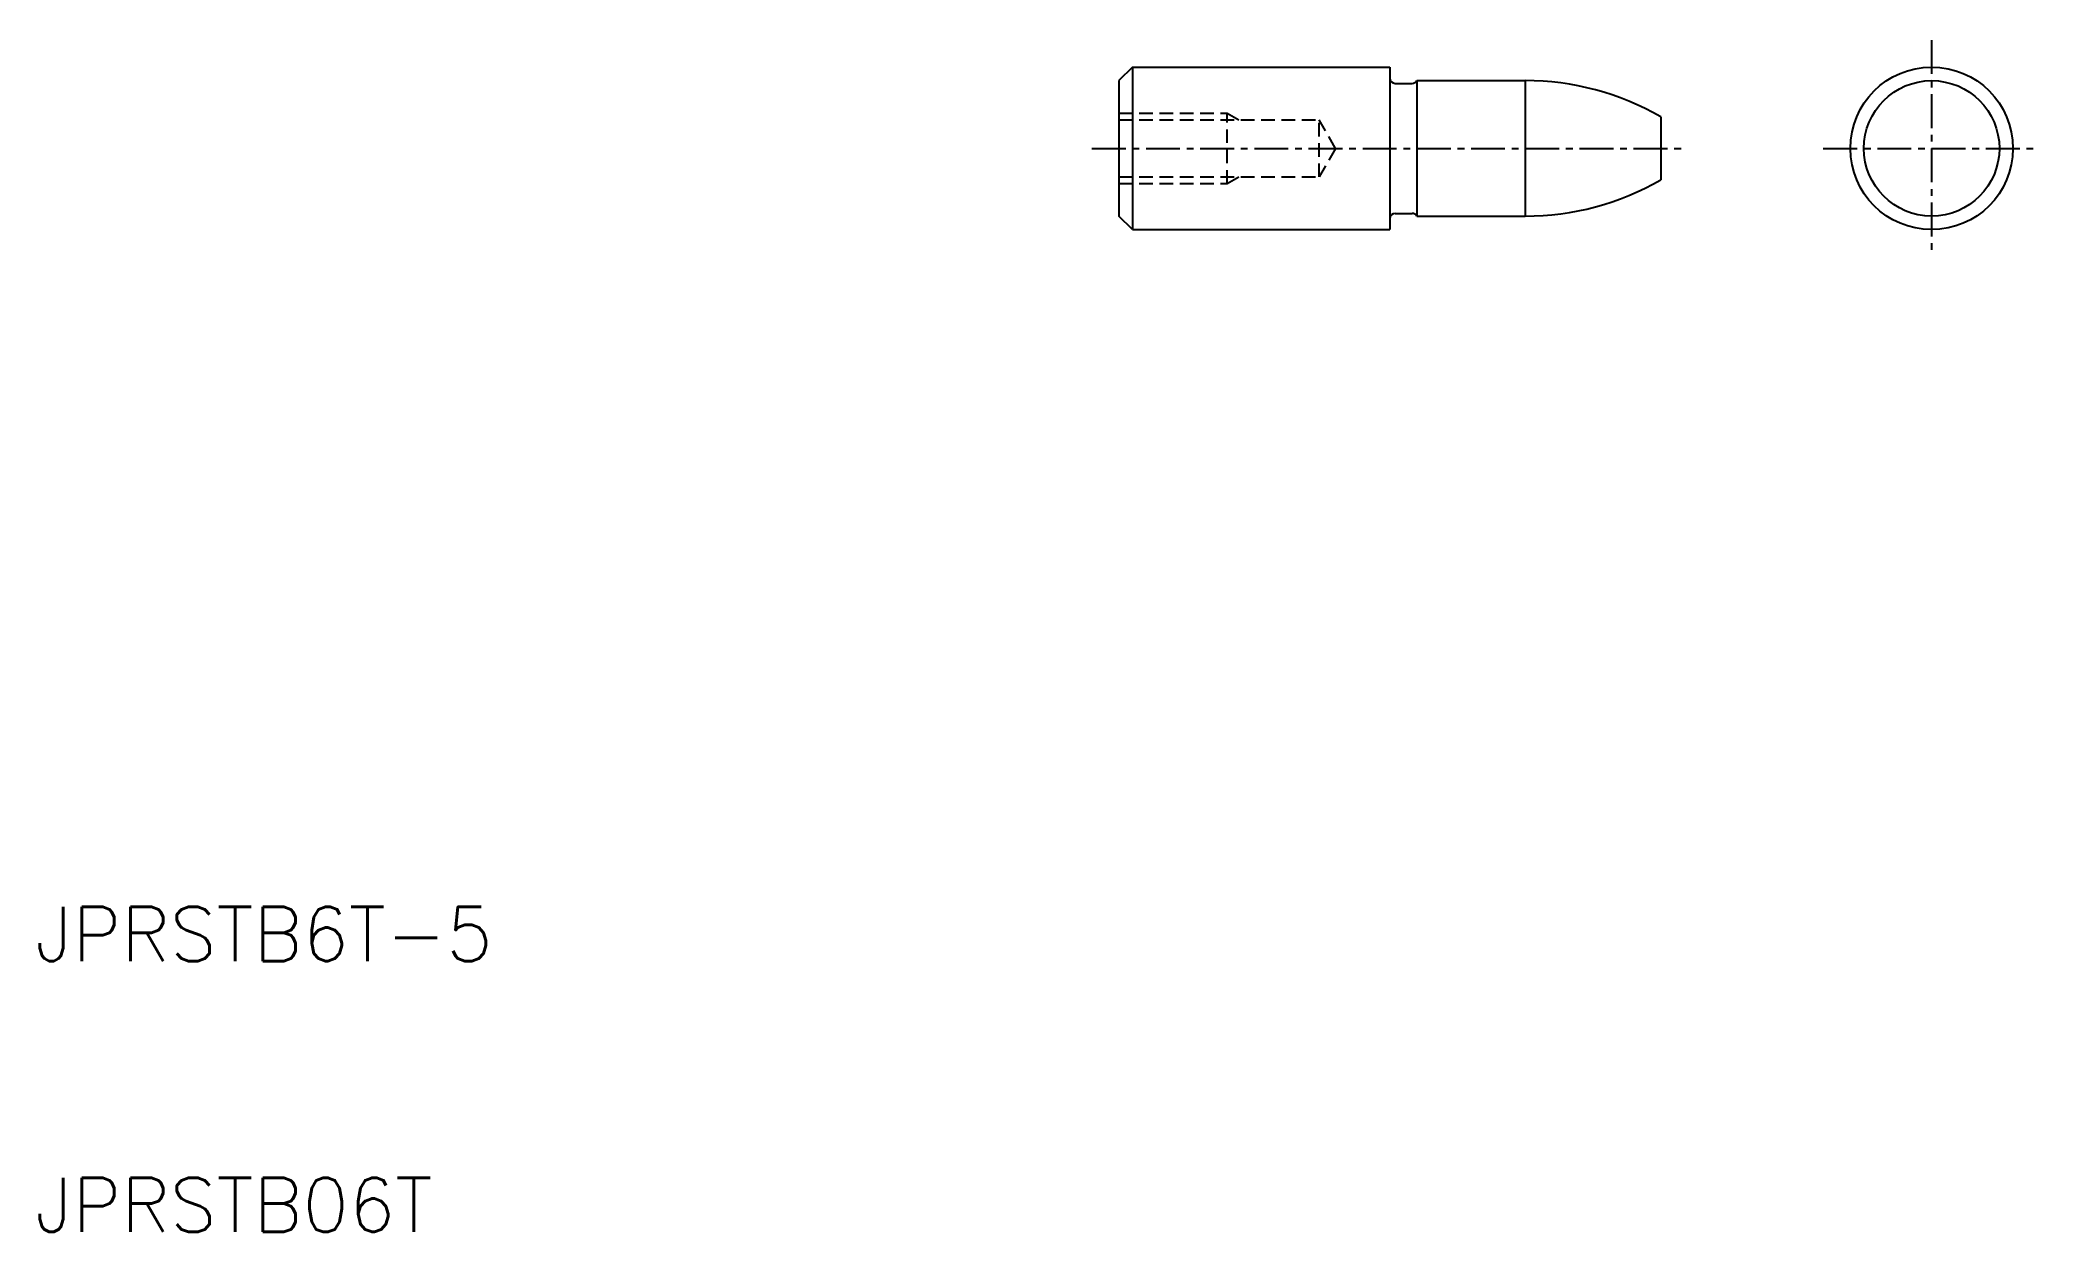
# Model space of a CAD drawing. Extents: x 10.2 to 84, y 10 to 54.
import ezdxf

# ---------------------------------------------------------------- set-up
doc = ezdxf.new("R2010")
doc.units = 0
doc.linetypes.add('CENTER', pattern=[2, 1.25, -0.25, 0.25, -0.25])
doc.linetypes.add('DASHED', pattern=[0.75, 0.5, -0.25])
doc.layers.get('0').update_dxf_attribs({"linetype": 'CONTINUOUS'})
doc.layers.add('CENTER', color=1, linetype='CENTER')
doc.styles.get("Standard").update_dxf_attribs({"font": 'txt.shx'})

msp = doc.modelspace()

# ---------------------------------------------------------------- linework, layer by layer
at = {"color": 7, "linetype": 'CONTINUOUS'}
for p, q in [((50.5, 53), (50, 52.5)), ((50, 52.5), (50, 47.5)), ((50.5, 53), (60, 53)), ((50.5, 53), (50.5, 47)), ((60, 53), (60, 47)), ((61, 52.5), (65, 52.5)), ((61, 52.5), (61, 47.5)), ((65, 52.5), (65, 47.5)), ((60.2, 52.4), (60.827, 52.4)), ((70, 51.16), (70, 48.84)), ((50.5, 47), (50, 47.5)), ((60.2, 47.6), (60.827, 47.6)), ((61, 47.5), (65, 47.5)), ((50.5, 47), (60, 47))]:
    msp.add_line(p, q, dxfattribs=at)
at = {"color": 3, "linetype": 'DASHED'}
for p, q in [((50, 51.3), (54, 51.3)), ((50, 51.056), (57.39, 51.056)), ((54, 51.3), (54.422, 51.056)), ((54, 48.7), (54, 51.3)), ((58, 50), (57.39, 51.056)), ((57.39, 48.943), (57.39, 51.056)), ((58, 50), (57.39, 48.943)), ((50, 48.943), (57.39, 48.943)), ((54, 48.7), (54.422, 48.943)), ((50, 48.7), (54, 48.7))]:
    msp.add_line(p, q, dxfattribs=at)
at = {"color": 7, "linetype": 'CONTINUOUS'}
for radius in [3, 2.5]:
    msp.add_circle((80, 50), radius, dxfattribs=at)
for centre, radius, start, end in [((60.2, 52.6), 0.2, 180, 270), ((60.827, 52.6), 0.2, 270, 330), ((65, 42.5), 10, 60, 90), ((65, 57.5), 10, 270, 300), ((60.2, 47.4), 0.2, 90, 180), ((60.827, 47.4), 0.2, 30, 90)]:
    msp.add_arc(centre, radius, start, end, dxfattribs=at)
at = {"layer": 'CENTER', "color": 1, "linetype": 'CENTER'}
for p, q in [((80, 54), (80, 46)), ((49, 50), (71, 50)), ((76, 50), (84, 50))]:
    msp.add_line(p, q, dxfattribs=at)

# ---------------------------------------------------------------- texts
at = {"color": 7, "linetype": 'CONTINUOUS'}
for s, p in [('JPRSTB6T-5', (10, 20)), ('JPRSTB06T', (10, 10))]:
    msp.add_text(s, height=2, dxfattribs=at).set_placement(p)

doc.saveas('drawing.dxf')
